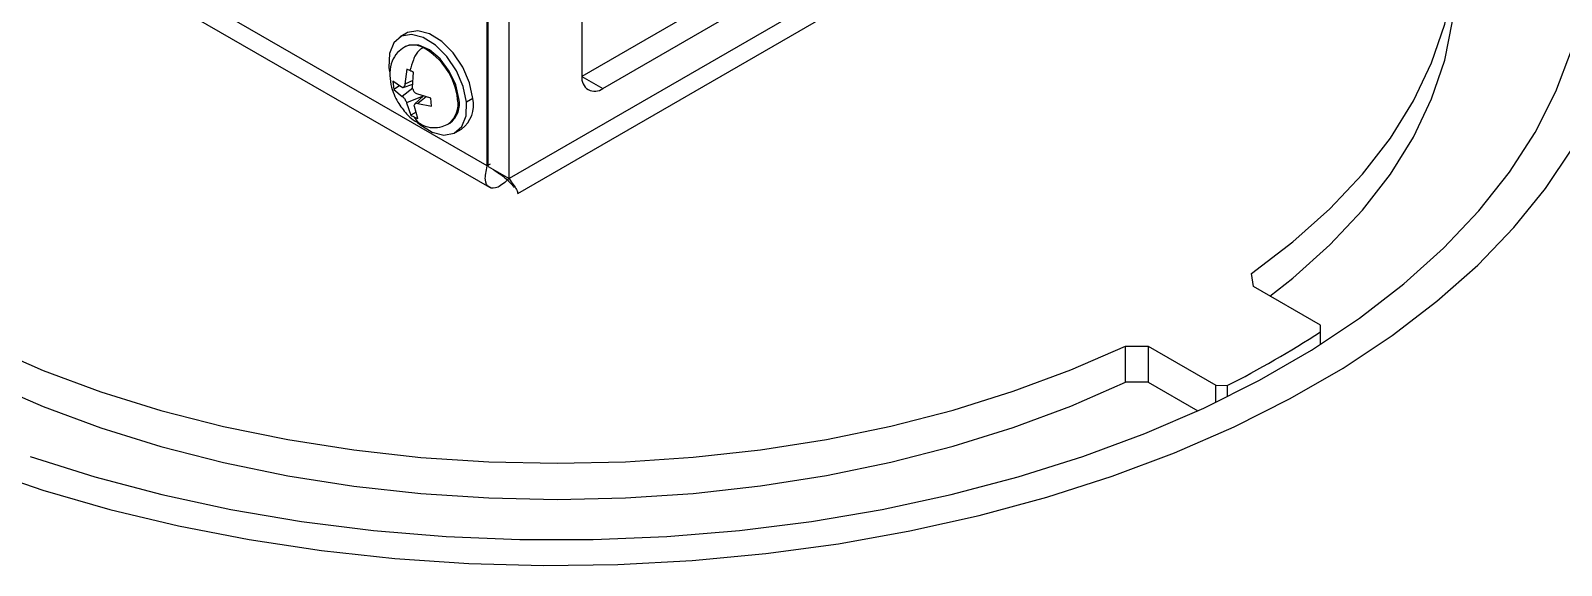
# Model space of a CAD drawing. Header units: millimetres. Extents: x 1258 to 2922, y -135 to 1239.
# Drawn here: x 1356.4 to 1408.4, y 1079 to 1097.2 of the extents above; entities that cross this region are included whole.
import ezdxf

# ---------------------------------------------------------------- set-up
doc = ezdxf.new("R2010")
doc.units = ezdxf.units.MM
doc.header["$LTSCALE"] = 6

msp = doc.modelspace()

# ---------------------------------------------------------------- linework, layer by layer
at = {"color": 7, "linetype": 'Continuous', "lineweight": 25}
for p, q in [((1371.934, 1092.558), (1371.934, 1106.847)), ((1371.969, 1092.537), (1371.969, 1105.602)), ((1372.677, 1092.129), (1372.677, 1105.194)), ((1390.885, 1102.64), (1372.677, 1092.129)), ((1386.995, 1102.436), (1375.151, 1095.599)), ((1375.151, 1102.131), (1375.151, 1095.599)), ((1375.859, 1095.191), (1387.703, 1102.028)), ((1372.97, 1091.622), (1389.763, 1101.316)), ((1371.934, 1092.558), (1358.428, 1100.354)), ((1359.178, 1099.245), (1372.012, 1091.836)), ((1369.194, 1097.06), (1368.981, 1096.937)), ((1369.169, 1096.612), (1369.127, 1096.588)), ((1368.601, 1095.901), (1368.621, 1095.751)), ((1369.204, 1095.845), (1369.142, 1095.338)), ((1369.025, 1095.236), (1368.737, 1095.437)), ((1368.737, 1095.437), (1368.763, 1095.155)), ((1369.082, 1095.225), (1369.411, 1095.331)), ((1369.142, 1095.338), (1369.137, 1095.292)), ((1369.405, 1095.221), (1369.435, 1095.742)), ((1375.151, 1095.599), (1375.859, 1095.191)), ((1368.963, 1095.279), (1368.763, 1095.155)), ((1368.763, 1095.155), (1369.055, 1094.915)), ((1369.06, 1095.224), (1369.025, 1095.236)), ((1369.055, 1094.915), (1369.091, 1094.889)), ((1369.784, 1094.942), (1369.202, 1094.695)), ((1369.412, 1095.169), (1369.405, 1095.221)), ((1369.778, 1094.935), (1369.484, 1094.667)), ((1369.552, 1095.001), (1369.509, 1095.024)), ((1370.022, 1094.864), (1369.552, 1095.001)), ((1370.048, 1094.582), (1370.022, 1094.864)), ((1370.973, 1094.843), (1370.931, 1094.819)), ((1371.448, 1094.848), (1371.236, 1094.726)), ((1369.188, 1094.743), (1369.202, 1094.695)), ((1369.202, 1094.695), (1369.35, 1094.277)), ((1369.521, 1094.382), (1369.35, 1094.277)), ((1369.464, 1094.578), (1369.463, 1094.621)), ((1369.581, 1094.174), (1369.464, 1094.578)), ((1369.54, 1094.688), (1369.582, 1094.68)), ((1369.582, 1094.68), (1370.048, 1094.582)), ((1370.627, 1093.99), (1370.669, 1094.014)), ((1370.856, 1093.689), (1371.068, 1093.812)), ((1372.039, 1092.618), (1371.934, 1092.558)), ((1371.969, 1092.537), (1372.677, 1092.129)), ((1397.934, 1088.468), (1397.87, 1088.914)), ((1400.207, 1087.155), (1397.934, 1088.468)), ((1400.207, 1086.936), (1400.207, 1087.155)), ((1400.207, 1086.502), (1400.207, 1086.936)), ((1393.587, 1086.446), (1394.365, 1086.446)), ((1393.587, 1085.221), (1393.587, 1086.446)), ((1394.365, 1086.446), (1396.657, 1085.122)), ((1394.365, 1086.446), (1394.365, 1085.221)), ((1394.365, 1085.221), (1393.587, 1085.221)), ((1394.365, 1085.221), (1396.043, 1084.252)), ((1396.657, 1085.122), (1397.036, 1085.106)), ((1396.657, 1084.54), (1396.657, 1085.122)), ((1397.036, 1085.106), (1397.036, 1084.725))]:
    msp.add_line(p, q, dxfattribs=at)
at = {"color": 8, "linetype": 'Continuous', "lineweight": 25}
for p, q in [((1369.418, 1095.455), (1369.142, 1095.338)), ((1369.408, 1095.2), (1369.055, 1094.915)), ((1369.865, 1094.909), (1369.582, 1094.68))]:
    msp.add_line(p, q, dxfattribs=at)
at = {"color": 7, "linetype": 'Continuous', "lineweight": 25, "flags": 128}
for points in [[(1397.87, 1088.914), (1399.271, 1089.981), (1400.528, 1091.106), (1401.633, 1092.283), (1402.58, 1093.505), (1403.363, 1094.765), (1403.979, 1096.056), (1404.422, 1097.37), (1404.692, 1098.7), (1404.785, 1100.038), (1404.702, 1101.376), (1404.444, 1102.706), (1404.011, 1104.022), (1403.406, 1105.314), (1402.632, 1106.576), (1401.695, 1107.801), (1400.6, 1108.981), (1399.352, 1110.109), (1397.959, 1111.18), (1396.43, 1112.186), (1394.772, 1113.122), (1392.996, 1113.983), (1391.112, 1114.764), (1390.885, 1114.85)], [(1398.494, 1088.144), (1399.271, 1088.756), (1400.528, 1089.881), (1401.633, 1091.058), (1402.58, 1092.281), (1403.363, 1093.541), (1403.979, 1094.831), (1404.422, 1096.146), (1404.692, 1097.475), (1404.785, 1098.813), (1404.785, 1098.854)], [(1371.236, 1094.726), (1371.126, 1095.251), (1370.897, 1095.783), (1370.572, 1096.268), (1370.184, 1096.661), (1369.769, 1096.921), (1369.37, 1097.024), (1369.024, 1096.959), (1368.765, 1096.734), (1368.62, 1096.369), (1368.601, 1095.901)], [(1371.448, 1094.848), (1371.338, 1095.374), (1371.109, 1095.905), (1370.784, 1096.391), (1370.396, 1096.783), (1369.981, 1097.043), (1369.582, 1097.146), (1369.236, 1097.082), (1369.194, 1097.06)], [(1356.429, 1082.701), (1358.622, 1082.01), (1360.894, 1081.411), (1363.235, 1080.907), (1365.632, 1080.501), (1368.074, 1080.194), (1370.546, 1079.989), (1373.038, 1079.886), (1375.537, 1079.886), (1378.028, 1079.989), (1380.501, 1080.195), (1382.942, 1080.501), (1385.339, 1080.908), (1387.68, 1081.412), (1389.953, 1082.011), (1392.145, 1082.702), (1394.247, 1083.482), (1396.247, 1084.346), (1398.135, 1085.291), (1399.901, 1086.31), (1401.537, 1087.4), (1403.035, 1088.555), (1404.385, 1089.768), (1405.583, 1091.034), (1406.621, 1092.346), (1407.494, 1093.697), (1408.198, 1095.081), (1408.729, 1096.49)], [(1370.973, 1094.843), (1370.868, 1095.311), (1370.649, 1095.78), (1370.342, 1096.192), (1369.984, 1096.498), (1369.618, 1096.662), (1369.288, 1096.662), (1369.169, 1096.612)], [(1369.561, 1094.045), (1369.654, 1093.966), (1370.068, 1093.706), (1370.468, 1093.603), (1370.814, 1093.667), (1371.073, 1093.893), (1371.218, 1094.258), (1371.236, 1094.726)], [(1354.684, 1082.304), (1356.864, 1081.562), (1359.129, 1080.91), (1361.466, 1080.35), (1363.865, 1079.884), (1366.314, 1079.516), (1368.801, 1079.247), (1371.315, 1079.077), (1373.843, 1079.009), (1376.373, 1079.042), (1378.893, 1079.176), (1381.391, 1079.411), (1383.855, 1079.745), (1386.272, 1080.176), (1388.633, 1080.704), (1390.924, 1081.324), (1393.135, 1082.035), (1395.255, 1082.832), (1397.275, 1083.713), (1399.184, 1084.672), (1400.974, 1085.705), (1402.635, 1086.807), (1404.16, 1087.973), (1405.541, 1089.197), (1406.772, 1090.473), (1407.847, 1091.796), (1408.761, 1093.158)], [(1355.018, 1086.429), (1356.87, 1085.624), (1358.823, 1084.902), (1360.865, 1084.267), (1362.985, 1083.724), (1365.17, 1083.276), (1367.408, 1082.925), (1369.686, 1082.673), (1371.99, 1082.521), (1374.307, 1082.471), (1376.625, 1082.523), (1378.929, 1082.677), (1381.206, 1082.93), (1383.443, 1083.284), (1385.627, 1083.734), (1387.745, 1084.279), (1389.786, 1084.915), (1391.737, 1085.638), (1393.587, 1086.446)], [(1355.018, 1085.205), (1356.87, 1084.399), (1358.823, 1083.677), (1360.865, 1083.043), (1362.985, 1082.5), (1365.17, 1082.051), (1367.408, 1081.7), (1369.686, 1081.448), (1371.99, 1081.296), (1374.307, 1081.246), (1376.625, 1081.298), (1378.929, 1081.452), (1381.206, 1081.706), (1383.443, 1082.059), (1385.627, 1082.509), (1387.745, 1083.054), (1389.786, 1083.69), (1391.737, 1084.414), (1393.587, 1085.221)]]:
    msp.add_lwpolyline(points, dxfattribs=at)
at = {"color": 8, "linetype": 'Continuous', "lineweight": 25}
for centre, radius, start, end in [((1369.43, 1095.985), 0.675, 60.9882, 116.6477), ((1370.124, 1094.645), 0.826, 307.4575, 12.1448)]:
    msp.add_arc(centre, radius, start, end, dxfattribs=at)
at = {"color": 7, "linetype": 'Continuous', "lineweight": 25}
for centre, radius, start, end in [((1368.667, 1094.577), 2.277, 6.1145, 61.3867), ((1375.583, 1095.529), 0.437, 170.786, 309.2033), ((1370.197, 1094.658), 0.798, 306.2735, 13.4492), ((1370.453, 1094.625), 1.02, 307.1146, 12.6081), ((1382.394, 1114.149), 32.525, 296.7568, 303.2091)]:
    msp.add_arc(centre, radius, start, end, dxfattribs=at)
for points, knots in [([(1369.127, 1096.588), (1369.045, 1096.531), (1368.858, 1096.4), (1368.69, 1096.108), (1368.616, 1095.737), (1368.654, 1095.344), (1368.759, 1095), (1368.858, 1094.81), (1368.902, 1094.726)], [0, 0, 0, 0, 0.141423, 0.321525, 0.516844, 0.711735, 0.873078, 1, 1, 1, 1]), ([(1369.758, 1096.575), (1369.704, 1096.54), (1369.609, 1096.477), (1369.497, 1096.323), (1369.397, 1096.095), (1369.349, 1095.917), (1369.315, 1095.792)], [0, 0, 0, 0, 0.233001, 0.418435, 0.591328, 1, 1, 1, 1]), ([(1369.315, 1095.792), (1369.294, 1095.802), (1369.256, 1095.819), (1369.22, 1095.837), (1369.204, 1095.845)], [0, 0, 0, 0, 0.559869, 1, 1, 1, 1]), ([(1369.435, 1095.742), (1369.412, 1095.751), (1369.371, 1095.767), (1369.332, 1095.784), (1369.315, 1095.792)], [0, 0, 0, 0, 0.560075, 1, 1, 1, 1]), ([(1369.06, 1095.224), (1369.069, 1095.224), (1369.087, 1095.224), (1369.109, 1095.238), (1369.127, 1095.26), (1369.134, 1095.281), (1369.137, 1095.292)], [0, 0, 0, 0, 0.250273, 0.5, 0.749727, 1, 1, 1, 1]), ([(1369.188, 1094.743), (1369.182, 1094.757), (1369.171, 1094.784), (1369.148, 1094.824), (1369.121, 1094.86), (1369.101, 1094.879), (1369.091, 1094.889)], [0, 0, 0, 0, 0.2502728, 0.5, 0.7497272, 1, 1, 1, 1]), ([(1369.412, 1095.169), (1369.417, 1095.155), (1369.426, 1095.126), (1369.449, 1095.086), (1369.476, 1095.051), (1369.498, 1095.033), (1369.509, 1095.024)], [0, 0, 0, 0, 0.250273, 0.5, 0.749727, 1, 1, 1, 1]), ([(1368.902, 1094.726), (1368.996, 1094.587), (1369.148, 1094.362), (1369.435, 1094.105), (1369.615, 1094.013), (1369.712, 1093.963)], [0, 0, 0, 0, 0.431606, 0.693929, 1, 1, 1, 1]), ([(1369.54, 1094.688), (1369.53, 1094.687), (1369.51, 1094.686), (1369.487, 1094.672), (1369.47, 1094.651), (1369.465, 1094.631), (1369.463, 1094.621)], [0, 0, 0, 0, 0.250273, 0.5, 0.749727, 1, 1, 1, 1]), ([(1369.35, 1094.277), (1369.37, 1094.266), (1369.406, 1094.247), (1369.444, 1094.23), (1369.461, 1094.222)], [0, 0, 0, 0, 0.560075, 1, 1, 1, 1]), ([(1369.711, 1093.961), (1369.683, 1093.977), (1369.583, 1094.036), (1369.512, 1094.144), (1369.461, 1094.222)], [0, 0, 0, 0, 0.2744205, 1, 1, 1, 1]), ([(1369.461, 1094.222), (1369.483, 1094.213), (1369.522, 1094.196), (1369.563, 1094.18), (1369.581, 1094.174)], [0, 0, 0, 0, 0.559869, 1, 1, 1, 1]), ([(1369.712, 1093.963), (1369.726, 1093.956), (1369.844, 1093.886), (1370.081, 1093.849), (1370.378, 1093.867), (1370.556, 1093.955), (1370.627, 1093.99)], [0, 0, 0, 0, 0.046506, 0.416262, 0.767402, 1, 1, 1, 1]), ([(1372.163, 1092.426), (1372.293, 1092.34), (1372.506, 1092.201), (1372.715, 1091.993), (1372.816, 1091.877), (1372.855, 1091.815), (1372.848, 1091.832), (1372.848, 1091.834)], [0, 0, 0, 0, 0.3019513, 0.4916771, 0.7133574, 0.972838, 1, 1, 1, 1]), ([(1372.677, 1092.129), (1372.777, 1091.989), (1372.974, 1091.715), (1372.969, 1091.655), (1372.966, 1091.626)], [0, 0, 0, 0, 0.5092115, 1, 1, 1, 1])]:
    msp.add_open_spline(points, degree=3, knots=knots, dxfattribs=at)
msp.add_open_spline([(1372.677, 1092.129), (1372.547, 1092.014), (1372.289, 1091.785), (1371.989, 1091.795), (1371.83, 1092.049), (1371.899, 1092.388), (1371.934, 1092.558)], degree=3, dxfattribs=at)

doc.saveas('drawing.dxf')
